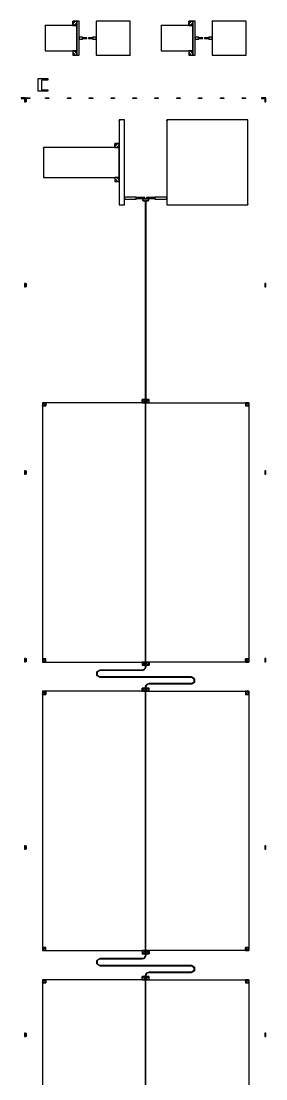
# Model space of a CAD drawing. Extents: x -50899 to 50899, y -48295 to 50898.
# Drawn here: x -25525 to -19775, y 1173 to 26050 of the extents above; entities that cross this region are included whole.
import ezdxf

# ---------------------------------------------------------------- set-up
doc = ezdxf.new("R2010")
doc.units = 0

# ---------------------------------------------------------------- blocks, each defined once
blk = doc.blocks.new('B')
for points in [[(5550, 48400), (5450, 48400), (5450, 48380), (5530, 48380), (5530, 48300), (5550, 48300), (5550, 48400)], [(5550, 43951), (5550, 44031), (5530, 44031), (5530, 43951), (5550, 43951)], [(5550, 39542), (5550, 39622), (5530, 39622), (5530, 39542), (5550, 39542)], [(5550, 35133), (5550, 35213), (5530, 35213), (5530, 35133), (5550, 35133)], [(5550, 30724), (5550, 30804), (5530, 30804), (5530, 30724), (5550, 30724)], [(5550, 26315), (5550, 26395), (5530, 26395), (5530, 26315), (5550, 26315)]]:
    blk.add_lwpolyline(points)
blk = doc.blocks.new('C')
for points in [[(1112, 50100), (362, 50100), (362, 49500), (1112, 49500), (1112, 50100)], [(362, 50100), (362, 50090), (372, 50090), (372, 50100), (362, 50100)], [(362, 50090), (364, 50095), (368, 50099), (372, 50100), (372, 50095), (370, 50094), (368, 50092), (368, 50090), (362, 50090)], [(368, 50090), (368, 50092), (370, 50094), (372, 50095), (372, 50090), (372, 50090), (372, 50090), (372, 50090), (368, 50090)], [(1112, 50100), (1112, 50200), (1012, 50200), (1012, 50100), (1112, 50100)], [(1112, 50200), (1099, 50150), (1062, 50113), (1012, 50100), (1012, 50150), (1038, 50157), (1056, 50175), (1062, 50200), (1112, 50200)], [(1062, 50200), (1056, 50175), (1038, 50157), (1012, 50150), (1012, 50200), (1012, 50200), (1012, 50200), (1012, 50200), (1062, 50200)], [(1162, 50200), (1112, 50200), (1112, 49400), (1162, 49400), (1162, 50200)], [(1112, 50200), (1112, 50190), (1122, 50190), (1122, 50200), (1112, 50200)], [(1112, 50190), (1114, 50195), (1118, 50199), (1122, 50200), (1122, 50195), (1120, 50194), (1118, 50192), (1118, 50190), (1112, 50190)], [(1118, 50190), (1118, 50192), (1120, 50194), (1122, 50195), (1122, 50190), (1122, 50190), (1122, 50190), (1122, 50190), (1118, 50190)], [(1152, 50200), (1152, 50190), (1162, 50190), (1162, 50200), (1152, 50200)], [(1162, 50190), (1161, 50195), (1158, 50199), (1152, 50200), (1152, 50195), (1155, 50194), (1157, 50192), (1158, 50190), (1162, 50190)], [(1158, 50190), (1157, 50192), (1155, 50194), (1152, 50195), (1152, 50190), (1152, 50190), (1152, 50190), (1152, 50190), (1158, 50190)], [(1562, 49400), (2362, 49400), (2362, 50200), (1562, 50200), (1562, 49400)], [(1562, 50200), (1562, 50190), (1572, 50190), (1572, 50200), (1562, 50200)], [(1562, 50190), (1564, 50195), (1568, 50199), (1572, 50200), (1572, 50195), (1570, 50194), (1568, 50192), (1568, 50190), (1562, 50190)], [(1568, 50190), (1568, 50192), (1570, 50194), (1572, 50195), (1572, 50190), (1572, 50190), (1572, 50190), (1572, 50190), (1568, 50190)], [(2352, 50200), (2352, 50190), (2362, 50190), (2362, 50200), (2352, 50200)], [(2362, 50190), (2361, 50195), (2358, 50199), (2352, 50200), (2352, 50195), (2355, 50194), (2357, 50192), (2358, 50190), (2362, 50190)], [(2358, 50190), (2357, 50192), (2355, 50194), (2352, 50195), (2352, 50190), (2352, 50190), (2352, 50190), (2352, 50190), (2358, 50190)], [(3838, 50100), (3088, 50100), (3088, 49500), (3838, 49500), (3838, 50100)], [(3088, 50100), (3088, 50090), (3098, 50090), (3098, 50100), (3088, 50100)], [(3088, 50090), (3089, 50095), (3092, 50099), (3098, 50100), (3098, 50095), (3095, 50094), (3093, 50092), (3092, 50090), (3088, 50090)], [(3092, 50090), (3093, 50092), (3095, 50094), (3098, 50095), (3098, 50090), (3098, 50090), (3098, 50090), (3098, 50090), (3092, 50090)], [(3838, 50100), (3838, 50200), (3738, 50200), (3738, 50100), (3838, 50100)], [(3838, 50200), (3824, 50150), (3788, 50113), (3738, 50100), (3738, 50150), (3762, 50157), (3781, 50175), (3788, 50200), (3838, 50200)], [(3788, 50200), (3781, 50175), (3762, 50157), (3738, 50150), (3738, 50200), (3738, 50200), (3738, 50200), (3738, 50200), (3788, 50200)], [(3888, 50200), (3838, 50200), (3838, 49400), (3888, 49400), (3888, 50200)], [(3838, 50200), (3838, 50190), (3848, 50190), (3848, 50200), (3838, 50200)], [(3838, 50190), (3839, 50195), (3842, 50199), (3848, 50200), (3848, 50195), (3845, 50194), (3843, 50192), (3842, 50190), (3838, 50190)], [(3842, 50190), (3843, 50192), (3845, 50194), (3848, 50195), (3848, 50190), (3848, 50190), (3848, 50190), (3848, 50190), (3842, 50190)], [(3878, 50200), (3878, 50190), (3888, 50190), (3888, 50200), (3878, 50200)], [(3888, 50190), (3886, 50195), (3882, 50199), (3878, 50200), (3878, 50195), (3880, 50194), (3882, 50192), (3882, 50190), (3888, 50190)], [(3882, 50190), (3882, 50192), (3880, 50194), (3878, 50195), (3878, 50190), (3878, 50190), (3878, 50190), (3878, 50190), (3882, 50190)], [(4288, 49400), (5088, 49400), (5088, 50200), (4288, 50200), (4288, 49400)], [(4288, 50200), (4288, 50190), (4298, 50190), (4298, 50200), (4288, 50200)], [(4288, 50190), (4289, 50195), (4292, 50199), (4298, 50200), (4298, 50195), (4295, 50194), (4293, 50192), (4292, 50190), (4288, 50190)], [(4292, 50190), (4293, 50192), (4295, 50194), (4298, 50195), (4298, 50190), (4298, 50190), (4298, 50190), (4298, 50190), (4292, 50190)], [(5078, 50200), (5078, 50190), (5088, 50190), (5088, 50200), (5078, 50200)], [(5088, 50190), (5086, 50195), (5082, 50199), (5078, 50200), (5078, 50195), (5080, 50194), (5082, 50192), (5082, 50190), (5088, 50190)], [(5082, 50190), (5082, 50192), (5080, 50194), (5078, 50195), (5078, 50190), (5078, 50190), (5078, 50190), (5078, 50190), (5082, 50190)], [(1168, 49825), (1168, 49830), (1162, 49830), (1162, 49825), (1168, 49825)], [(1162, 49830), (1163, 49828), (1165, 49826), (1168, 49825), (1168, 49828), (1166, 49828), (1165, 49829), (1165, 49830), (1162, 49830)], [(1243, 49825), (1162, 49825), (1162, 49775), (1243, 49775), (1243, 49825)], [(1162, 49775), (1162, 49770), (1168, 49770), (1168, 49775), (1162, 49775)], [(1162, 49770), (1163, 49772), (1165, 49774), (1168, 49775), (1168, 49772), (1166, 49772), (1165, 49771), (1165, 49770), (1162, 49770)], [(1165, 49830), (1165, 49829), (1166, 49828), (1168, 49828), (1168, 49830), (1168, 49830), (1168, 49830), (1168, 49830), (1165, 49830)], [(1165, 49770), (1165, 49771), (1166, 49772), (1168, 49772), (1168, 49770), (1168, 49770), (1168, 49770), (1168, 49770), (1165, 49770)], [(1233, 49825), (1233, 49815), (1243, 49815), (1243, 49825), (1233, 49825)], [(1243, 49815), (1242, 49820), (1238, 49824), (1233, 49825), (1233, 49820), (1236, 49819), (1237, 49818), (1238, 49815), (1243, 49815)], [(1238, 49815), (1237, 49818), (1236, 49819), (1233, 49820), (1233, 49815), (1233, 49815), (1233, 49815), (1233, 49815), (1238, 49815)], [(1243, 49775), (1243, 49785), (1233, 49785), (1233, 49775), (1243, 49775)], [(1243, 49785), (1242, 49780), (1238, 49776), (1233, 49775), (1233, 49780), (1236, 49781), (1237, 49782), (1238, 49785), (1243, 49785)], [(1238, 49785), (1237, 49782), (1236, 49781), (1233, 49780), (1233, 49785), (1233, 49785), (1233, 49785), (1233, 49785), (1238, 49785)], [(1248, 49811), (1248, 49816), (1243, 49816), (1243, 49811), (1248, 49811)], [(1243, 49816), (1244, 49814), (1246, 49812), (1248, 49811), (1248, 49814), (1247, 49814), (1246, 49815), (1246, 49816), (1243, 49816)], [(1343, 49811), (1243, 49811), (1243, 49789), (1343, 49789), (1343, 49811)], [(1243, 49789), (1243, 49784), (1248, 49784), (1248, 49789), (1243, 49789)], [(1243, 49784), (1244, 49786), (1246, 49788), (1248, 49789), (1248, 49786), (1247, 49786), (1246, 49785), (1246, 49784), (1243, 49784)], [(1246, 49816), (1246, 49815), (1247, 49814), (1248, 49814), (1248, 49816), (1248, 49816), (1248, 49816), (1248, 49816), (1246, 49816)], [(1246, 49784), (1246, 49785), (1247, 49786), (1248, 49786), (1248, 49784), (1248, 49784), (1248, 49784), (1248, 49784), (1246, 49784)], [(1338, 49808), (1333, 49808), (1333, 49792), (1338, 49792), (1338, 49808)], [(1343, 49802), (1338, 49802), (1338, 49798), (1343, 49798), (1343, 49802)], [(1382, 49789), (1482, 49789), (1482, 49811), (1382, 49811), (1382, 49789)], [(1382, 49798), (1387, 49798), (1387, 49802), (1382, 49802), (1382, 49798)], [(1387, 49792), (1392, 49792), (1392, 49808), (1387, 49808), (1387, 49792)], [(1482, 49811), (1482, 49816), (1477, 49816), (1477, 49811), (1482, 49811)], [(1482, 49816), (1481, 49814), (1480, 49812), (1477, 49811), (1477, 49814), (1478, 49814), (1479, 49815), (1480, 49816), (1482, 49816)], [(1480, 49816), (1479, 49815), (1478, 49814), (1477, 49814), (1477, 49816), (1477, 49816), (1477, 49816), (1477, 49816), (1480, 49816)], [(1477, 49789), (1477, 49784), (1482, 49784), (1482, 49789), (1477, 49789)], [(1482, 49784), (1481, 49786), (1480, 49788), (1477, 49789), (1477, 49786), (1478, 49786), (1479, 49785), (1480, 49784), (1482, 49784)], [(1480, 49784), (1479, 49785), (1478, 49786), (1477, 49786), (1477, 49784), (1477, 49784), (1477, 49784), (1477, 49784), (1480, 49784)], [(1482, 49775), (1562, 49775), (1562, 49825), (1482, 49825), (1482, 49775)], [(1482, 49825), (1482, 49820), (1487, 49820), (1487, 49825), (1482, 49825)], [(1482, 49820), (1483, 49822), (1484, 49824), (1487, 49825), (1487, 49822), (1486, 49822), (1485, 49821), (1484, 49820), (1482, 49820)], [(1487, 49775), (1487, 49780), (1482, 49780), (1482, 49775), (1487, 49775)], [(1482, 49780), (1483, 49778), (1484, 49776), (1487, 49775), (1487, 49778), (1486, 49778), (1485, 49779), (1484, 49780), (1482, 49780)], [(1484, 49820), (1485, 49821), (1486, 49822), (1487, 49822), (1487, 49820), (1487, 49820), (1487, 49820), (1487, 49820), (1484, 49820)], [(1484, 49780), (1485, 49779), (1486, 49778), (1487, 49778), (1487, 49780), (1487, 49780), (1487, 49780), (1487, 49780), (1484, 49780)], [(1562, 49825), (1562, 49830), (1558, 49830), (1558, 49825), (1562, 49825)], [(1562, 49830), (1562, 49828), (1560, 49826), (1558, 49825), (1558, 49828), (1559, 49828), (1560, 49829), (1560, 49830), (1562, 49830)], [(1560, 49830), (1560, 49829), (1559, 49828), (1558, 49828), (1558, 49830), (1558, 49830), (1558, 49830), (1558, 49830), (1560, 49830)], [(1558, 49775), (1558, 49770), (1562, 49770), (1562, 49775), (1558, 49775)], [(1562, 49770), (1562, 49772), (1560, 49774), (1558, 49775), (1558, 49772), (1559, 49772), (1560, 49771), (1560, 49770), (1562, 49770)], [(1560, 49770), (1560, 49771), (1559, 49772), (1558, 49772), (1558, 49770), (1558, 49770), (1558, 49770), (1558, 49770), (1560, 49770)], [(3892, 49825), (3892, 49830), (3888, 49830), (3888, 49825), (3892, 49825)], [(3888, 49830), (3888, 49828), (3890, 49826), (3892, 49825), (3892, 49828), (3891, 49828), (3890, 49829), (3890, 49830), (3888, 49830)], [(3968, 49825), (3888, 49825), (3888, 49775), (3968, 49775), (3968, 49825)], [(3888, 49775), (3888, 49770), (3892, 49770), (3892, 49775), (3888, 49775)], [(3888, 49770), (3888, 49772), (3890, 49774), (3892, 49775), (3892, 49772), (3891, 49772), (3890, 49771), (3890, 49770), (3888, 49770)], [(3890, 49830), (3890, 49829), (3891, 49828), (3892, 49828), (3892, 49830), (3892, 49830), (3892, 49830), (3892, 49830), (3890, 49830)], [(3890, 49770), (3890, 49771), (3891, 49772), (3892, 49772), (3892, 49770), (3892, 49770), (3892, 49770), (3892, 49770), (3890, 49770)], [(3958, 49825), (3958, 49815), (3968, 49815), (3968, 49825), (3958, 49825)], [(3968, 49815), (3967, 49820), (3963, 49824), (3958, 49825), (3958, 49820), (3960, 49819), (3962, 49818), (3963, 49815), (3968, 49815)], [(3963, 49815), (3962, 49818), (3960, 49819), (3958, 49820), (3958, 49815), (3958, 49815), (3958, 49815), (3958, 49815), (3963, 49815)], [(3968, 49775), (3968, 49785), (3958, 49785), (3958, 49775), (3968, 49775)], [(3968, 49785), (3967, 49780), (3963, 49776), (3958, 49775), (3958, 49780), (3960, 49781), (3962, 49782), (3963, 49785), (3968, 49785)], [(3963, 49785), (3962, 49782), (3960, 49781), (3958, 49780), (3958, 49785), (3958, 49785), (3958, 49785), (3958, 49785), (3963, 49785)], [(3973, 49811), (3973, 49816), (3968, 49816), (3968, 49811), (3973, 49811)], [(3968, 49816), (3969, 49814), (3970, 49812), (3973, 49811), (3973, 49814), (3972, 49814), (3971, 49815), (3970, 49816), (3968, 49816)], [(4068, 49811), (3968, 49811), (3968, 49789), (4068, 49789), (4068, 49811)], [(3968, 49789), (3968, 49784), (3973, 49784), (3973, 49789), (3968, 49789)], [(3968, 49784), (3969, 49786), (3970, 49788), (3973, 49789), (3973, 49786), (3972, 49786), (3971, 49785), (3970, 49784), (3968, 49784)], [(3970, 49816), (3971, 49815), (3972, 49814), (3973, 49814), (3973, 49816), (3973, 49816), (3973, 49816), (3973, 49816), (3970, 49816)], [(3970, 49784), (3971, 49785), (3972, 49786), (3973, 49786), (3973, 49784), (3973, 49784), (3973, 49784), (3973, 49784), (3970, 49784)], [(4063, 49808), (4058, 49808), (4058, 49792), (4063, 49792), (4063, 49808)], [(4068, 49802), (4063, 49802), (4063, 49798), (4068, 49798), (4068, 49802)], [(4107, 49789), (4207, 49789), (4207, 49811), (4107, 49811), (4107, 49789)], [(4107, 49798), (4112, 49798), (4112, 49802), (4107, 49802), (4107, 49798)], [(4112, 49792), (4117, 49792), (4117, 49808), (4112, 49808), (4112, 49792)], [(4207, 49811), (4207, 49816), (4202, 49816), (4202, 49811), (4207, 49811)], [(4207, 49816), (4206, 49814), (4204, 49812), (4202, 49811), (4202, 49814), (4203, 49814), (4204, 49815), (4204, 49816), (4207, 49816)], [(4204, 49816), (4204, 49815), (4203, 49814), (4202, 49814), (4202, 49816), (4202, 49816), (4202, 49816), (4202, 49816), (4204, 49816)], [(4202, 49789), (4202, 49784), (4207, 49784), (4207, 49789), (4202, 49789)], [(4207, 49784), (4206, 49786), (4204, 49788), (4202, 49789), (4202, 49786), (4203, 49786), (4204, 49785), (4204, 49784), (4207, 49784)], [(4204, 49784), (4204, 49785), (4203, 49786), (4202, 49786), (4202, 49784), (4202, 49784), (4202, 49784), (4202, 49784), (4204, 49784)], [(4207, 49775), (4288, 49775), (4288, 49825), (4207, 49825), (4207, 49775)], [(4207, 49825), (4207, 49820), (4212, 49820), (4212, 49825), (4207, 49825)], [(4207, 49820), (4208, 49822), (4210, 49824), (4212, 49825), (4212, 49822), (4211, 49822), (4210, 49821), (4210, 49820), (4207, 49820)], [(4212, 49775), (4212, 49780), (4207, 49780), (4207, 49775), (4212, 49775)], [(4207, 49780), (4208, 49778), (4210, 49776), (4212, 49775), (4212, 49778), (4211, 49778), (4210, 49779), (4210, 49780), (4207, 49780)], [(4210, 49820), (4210, 49821), (4211, 49822), (4212, 49822), (4212, 49820), (4212, 49820), (4212, 49820), (4212, 49820), (4210, 49820)], [(4210, 49780), (4210, 49779), (4211, 49778), (4212, 49778), (4212, 49780), (4212, 49780), (4212, 49780), (4212, 49780), (4210, 49780)], [(4288, 49825), (4288, 49830), (4282, 49830), (4282, 49825), (4288, 49825)], [(4288, 49830), (4287, 49828), (4285, 49826), (4282, 49825), (4282, 49828), (4284, 49828), (4285, 49829), (4285, 49830), (4288, 49830)], [(4285, 49830), (4285, 49829), (4284, 49828), (4282, 49828), (4282, 49830), (4282, 49830), (4282, 49830), (4282, 49830), (4285, 49830)], [(4282, 49775), (4282, 49770), (4288, 49770), (4288, 49775), (4282, 49775)], [(4288, 49770), (4287, 49772), (4285, 49774), (4282, 49775), (4282, 49772), (4284, 49772), (4285, 49771), (4285, 49770), (4288, 49770)], [(4285, 49770), (4285, 49771), (4284, 49772), (4282, 49772), (4282, 49770), (4282, 49770), (4282, 49770), (4282, 49770), (4285, 49770)], [(372, 49500), (372, 49510), (362, 49510), (362, 49500), (372, 49500)], [(362, 49510), (364, 49505), (368, 49501), (372, 49500), (372, 49505), (370, 49506), (368, 49508), (368, 49510), (362, 49510)], [(368, 49510), (368, 49508), (370, 49506), (372, 49505), (372, 49510), (372, 49510), (372, 49510), (372, 49510), (368, 49510)], [(3098, 49500), (3098, 49510), (3088, 49510), (3088, 49500), (3098, 49500)], [(3088, 49510), (3089, 49505), (3092, 49501), (3098, 49500), (3098, 49505), (3095, 49506), (3093, 49508), (3092, 49510), (3088, 49510)], [(3092, 49510), (3093, 49508), (3095, 49506), (3098, 49505), (3098, 49510), (3098, 49510), (3098, 49510), (3098, 49510), (3092, 49510)], [(1012, 49500), (1012, 49400), (1112, 49400), (1112, 49500), (1012, 49500)], [(1112, 49400), (1099, 49450), (1062, 49487), (1012, 49500), (1012, 49450), (1038, 49443), (1056, 49425), (1062, 49400), (1112, 49400)], [(1062, 49400), (1056, 49425), (1038, 49443), (1012, 49450), (1012, 49400), (1012, 49400), (1012, 49400), (1012, 49400), (1062, 49400)], [(1122, 49400), (1122, 49410), (1112, 49410), (1112, 49400), (1122, 49400)], [(1112, 49410), (1114, 49405), (1118, 49401), (1122, 49400), (1122, 49405), (1120, 49406), (1118, 49408), (1118, 49410), (1112, 49410)], [(1118, 49410), (1118, 49408), (1120, 49406), (1122, 49405), (1122, 49410), (1122, 49410), (1122, 49410), (1122, 49410), (1118, 49410)], [(1162, 49400), (1162, 49410), (1152, 49410), (1152, 49400), (1162, 49400)], [(1162, 49410), (1161, 49405), (1158, 49401), (1152, 49400), (1152, 49405), (1155, 49406), (1157, 49408), (1158, 49410), (1162, 49410)], [(1158, 49410), (1157, 49408), (1155, 49406), (1152, 49405), (1152, 49410), (1152, 49410), (1152, 49410), (1152, 49410), (1158, 49410)], [(1572, 49400), (1572, 49410), (1562, 49410), (1562, 49400), (1572, 49400)], [(1562, 49410), (1564, 49405), (1568, 49401), (1572, 49400), (1572, 49405), (1570, 49406), (1568, 49408), (1568, 49410), (1562, 49410)], [(1568, 49410), (1568, 49408), (1570, 49406), (1572, 49405), (1572, 49410), (1572, 49410), (1572, 49410), (1572, 49410), (1568, 49410)], [(2362, 49400), (2362, 49410), (2352, 49410), (2352, 49400), (2362, 49400)], [(2362, 49410), (2361, 49405), (2358, 49401), (2352, 49400), (2352, 49405), (2355, 49406), (2357, 49408), (2358, 49410), (2362, 49410)], [(2358, 49410), (2357, 49408), (2355, 49406), (2352, 49405), (2352, 49410), (2352, 49410), (2352, 49410), (2352, 49410), (2358, 49410)], [(3738, 49500), (3738, 49400), (3838, 49400), (3838, 49500), (3738, 49500)], [(3838, 49400), (3824, 49450), (3788, 49487), (3738, 49500), (3738, 49450), (3762, 49443), (3781, 49425), (3788, 49400), (3838, 49400)], [(3788, 49400), (3781, 49425), (3762, 49443), (3738, 49450), (3738, 49400), (3738, 49400), (3738, 49400), (3738, 49400), (3788, 49400)], [(3848, 49400), (3848, 49410), (3838, 49410), (3838, 49400), (3848, 49400)], [(3838, 49410), (3839, 49405), (3842, 49401), (3848, 49400), (3848, 49405), (3845, 49406), (3843, 49408), (3842, 49410), (3838, 49410)], [(3842, 49410), (3843, 49408), (3845, 49406), (3848, 49405), (3848, 49410), (3848, 49410), (3848, 49410), (3848, 49410), (3842, 49410)], [(3888, 49400), (3888, 49410), (3878, 49410), (3878, 49400), (3888, 49400)], [(3888, 49410), (3886, 49405), (3882, 49401), (3878, 49400), (3878, 49405), (3880, 49406), (3882, 49408), (3882, 49410), (3888, 49410)], [(3882, 49410), (3882, 49408), (3880, 49406), (3878, 49405), (3878, 49410), (3878, 49410), (3878, 49410), (3878, 49410), (3882, 49410)], [(4298, 49400), (4298, 49410), (4288, 49410), (4288, 49400), (4298, 49400)], [(4288, 49410), (4289, 49405), (4292, 49401), (4298, 49400), (4298, 49405), (4295, 49406), (4293, 49408), (4292, 49410), (4288, 49410)], [(4292, 49410), (4293, 49408), (4295, 49406), (4298, 49405), (4298, 49410), (4298, 49410), (4298, 49410), (4298, 49410), (4292, 49410)], [(5088, 49400), (5088, 49410), (5078, 49410), (5078, 49400), (5088, 49400)], [(5088, 49410), (5086, 49405), (5082, 49401), (5078, 49400), (5078, 49405), (5080, 49406), (5082, 49408), (5082, 49410), (5088, 49410)], [(5082, 49410), (5082, 49408), (5080, 49406), (5078, 49405), (5078, 49410), (5078, 49410), (5078, 49410), (5078, 49410), (5082, 49410)], [(200, 48550), (200, 48850), (425, 48850), (425, 48812), (275, 48812), (275, 48588), (425, 48588), (425, 48550), (200, 48550), (200, 48550)], [(-100, 48400), (0, 48400), (0, 48380), (-80, 48380), (-80, 48300), (-100, 48300), (-100, 48400)], [(374, 48400), (454, 48400), (454, 48380), (374, 48380), (374, 48400)], [(887, 48400), (967, 48400), (967, 48380), (887, 48380), (887, 48400)], [(1401, 48400), (1481, 48400), (1481, 48380), (1401, 48380), (1401, 48400)], [(1915, 48400), (1995, 48400), (1995, 48380), (1915, 48380), (1915, 48400)], [(2428, 48400), (2508, 48400), (2508, 48380), (2428, 48380), (2428, 48400)], [(2942, 48400), (3022, 48400), (3022, 48380), (2942, 48380), (2942, 48400)], [(3455, 48400), (3535, 48400), (3535, 48380), (3455, 48380), (3455, 48400)], [(3969, 48400), (4049, 48400), (4049, 48380), (3969, 48380), (3969, 48400)], [(4483, 48400), (4563, 48400), (4563, 48380), (4483, 48380), (4483, 48400)], [(4996, 48400), (5076, 48400), (5076, 48380), (4996, 48380), (4996, 48400)], [(5550, 48400), (5450, 48400), (5450, 48380), (5530, 48380), (5530, 48300), (5550, 48300), (5550, 48400)], [(2225, 47876), (2105, 47876), (2105, 45876), (2225, 45876), (2225, 47876)], [(2105, 47876), (2105, 47866), (2115, 47866), (2115, 47876), (2105, 47876)], [(2105, 47866), (2106, 47871), (2110, 47875), (2115, 47876), (2115, 47871), (2112, 47870), (2111, 47868), (2110, 47866), (2105, 47866)], [(2110, 47866), (2111, 47868), (2112, 47870), (2115, 47871), (2115, 47866), (2115, 47866), (2115, 47866), (2115, 47866), (2110, 47866)], [(2215, 47876), (2215, 47866), (2225, 47866), (2225, 47876), (2215, 47876)], [(2225, 47866), (2224, 47871), (2220, 47875), (2215, 47876), (2215, 47871), (2218, 47870), (2219, 47868), (2220, 47866), (2225, 47866)], [(2220, 47866), (2219, 47868), (2218, 47870), (2215, 47871), (2215, 47866), (2215, 47866), (2215, 47866), (2215, 47866), (2220, 47866)], [(3225, 45876), (5125, 45876), (5125, 47876), (3225, 47876), (3225, 45876)], [(3225, 47876), (3225, 47866), (3235, 47866), (3235, 47876), (3225, 47876)], [(3225, 47866), (3226, 47871), (3230, 47875), (3235, 47876), (3235, 47871), (3232, 47870), (3231, 47868), (3230, 47866), (3225, 47866)], [(3230, 47866), (3231, 47868), (3232, 47870), (3235, 47871), (3235, 47866), (3235, 47866), (3235, 47866), (3235, 47866), (3230, 47866)], [(5115, 47876), (5115, 47866), (5125, 47866), (5125, 47876), (5115, 47876)], [(5125, 47866), (5124, 47871), (5120, 47875), (5115, 47876), (5115, 47871), (5118, 47870), (5119, 47868), (5120, 47866), (5125, 47866)], [(5120, 47866), (5119, 47868), (5118, 47870), (5115, 47871), (5115, 47866), (5115, 47866), (5115, 47866), (5115, 47866), (5120, 47866)], [(2105, 47226), (2105, 47326), (2005, 47326), (2005, 47226), (2105, 47226)], [(2105, 47326), (2092, 47276), (2055, 47239), (2005, 47226), (2005, 47276), (2030, 47283), (2048, 47301), (2055, 47326), (2105, 47326)], [(2055, 47326), (2048, 47301), (2030, 47283), (2005, 47276), (2005, 47326), (2005, 47326), (2005, 47326), (2005, 47326), (2055, 47326)], [(2105, 47226), (325, 47226), (325, 46526), (2105, 46526), (2105, 47226)], [(325, 47226), (325, 47216), (335, 47216), (335, 47226), (325, 47226)], [(325, 47216), (326, 47221), (330, 47225), (335, 47226), (335, 47221), (332, 47220), (331, 47218), (330, 47216), (325, 47216)], [(330, 47216), (331, 47218), (332, 47220), (335, 47221), (335, 47216), (335, 47216), (335, 47216), (335, 47216), (330, 47216)], [(335, 46526), (335, 46536), (325, 46536), (325, 46526), (335, 46526)], [(325, 46536), (326, 46531), (330, 46527), (335, 46526), (335, 46531), (332, 46532), (331, 46534), (330, 46536), (325, 46536)], [(330, 46536), (331, 46534), (332, 46532), (335, 46531), (335, 46536), (335, 46536), (335, 46536), (335, 46536), (330, 46536)], [(2005, 46526), (2005, 46426), (2105, 46426), (2105, 46526), (2005, 46526)], [(2105, 46426), (2092, 46476), (2055, 46513), (2005, 46526), (2005, 46476), (2030, 46469), (2048, 46451), (2055, 46426), (2105, 46426)], [(2055, 46426), (2048, 46451), (2030, 46469), (2005, 46476), (2005, 46426), (2005, 46426), (2005, 46426), (2005, 46426), (2055, 46426)], [(2230, 46064), (2230, 46069), (2225, 46069), (2225, 46064), (2230, 46064)], [(2225, 46069), (2226, 46066), (2228, 46065), (2230, 46064), (2230, 46066), (2229, 46067), (2228, 46068), (2228, 46069), (2225, 46069)], [(2506, 46064), (2225, 46064), (2225, 46014), (2506, 46014), (2506, 46064)], [(2228, 46069), (2228, 46068), (2229, 46067), (2230, 46066), (2230, 46069), (2230, 46069), (2230, 46069), (2230, 46069), (2228, 46069)], [(2496, 46064), (2496, 46054), (2506, 46054), (2506, 46064), (2496, 46064)], [(2506, 46054), (2504, 46059), (2500, 46063), (2496, 46064), (2496, 46059), (2498, 46058), (2500, 46056), (2500, 46054), (2506, 46054)], [(2500, 46054), (2500, 46056), (2498, 46058), (2496, 46059), (2496, 46054), (2496, 46054), (2496, 46054), (2496, 46054), (2500, 46054)], [(2506, 46014), (2506, 46024), (2496, 46024), (2496, 46014), (2506, 46014)], [(2506, 46024), (2504, 46019), (2500, 46015), (2496, 46014), (2496, 46019), (2498, 46020), (2500, 46022), (2500, 46024), (2506, 46024)], [(2500, 46024), (2500, 46022), (2498, 46020), (2496, 46019), (2496, 46024), (2496, 46024), (2496, 46024), (2496, 46024), (2500, 46024)], [(2510, 46050), (2510, 46055), (2506, 46055), (2506, 46050), (2510, 46050)], [(2506, 46055), (2506, 46052), (2508, 46051), (2510, 46050), (2510, 46052), (2509, 46053), (2508, 46054), (2508, 46055), (2506, 46055)], [(2706, 46050), (2506, 46050), (2506, 46028), (2706, 46028), (2706, 46050)], [(2506, 46028), (2506, 46023), (2510, 46023), (2510, 46028), (2506, 46028)], [(2506, 46023), (2506, 46026), (2508, 46027), (2510, 46028), (2510, 46026), (2509, 46025), (2508, 46024), (2508, 46023), (2506, 46023)], [(2508, 46055), (2508, 46054), (2509, 46053), (2510, 46052), (2510, 46055), (2510, 46055), (2510, 46055), (2510, 46055), (2508, 46055)], [(2508, 46023), (2508, 46024), (2509, 46025), (2510, 46026), (2510, 46023), (2510, 46023), (2510, 46023), (2510, 46023), (2508, 46023)], [(2700, 46046), (2696, 46046), (2696, 46032), (2700, 46032), (2700, 46046)], [(2706, 46042), (2700, 46042), (2700, 46036), (2706, 46036), (2706, 46042)], [(2744, 46028), (2944, 46028), (2944, 46050), (2744, 46050), (2744, 46028)], [(2744, 46036), (2750, 46036), (2750, 46042), (2744, 46042), (2744, 46036)], [(2750, 46032), (2754, 46032), (2754, 46046), (2750, 46046), (2750, 46032)], [(2944, 46050), (2944, 46055), (2940, 46055), (2940, 46050), (2944, 46050)], [(2944, 46055), (2944, 46052), (2942, 46051), (2940, 46050), (2940, 46052), (2941, 46053), (2942, 46054), (2942, 46055), (2944, 46055)], [(2942, 46055), (2942, 46054), (2941, 46053), (2940, 46052), (2940, 46055), (2940, 46055), (2940, 46055), (2940, 46055), (2942, 46055)], [(2940, 46028), (2940, 46023), (2944, 46023), (2944, 46028), (2940, 46028)], [(2944, 46023), (2944, 46026), (2942, 46027), (2940, 46028), (2940, 46026), (2941, 46025), (2942, 46024), (2942, 46023), (2944, 46023)], [(2942, 46023), (2942, 46024), (2941, 46025), (2940, 46026), (2940, 46023), (2940, 46023), (2940, 46023), (2940, 46023), (2942, 46023)], [(2944, 46014), (3225, 46014), (3225, 46064), (2944, 46064), (2944, 46014)], [(2944, 46064), (2944, 46059), (2950, 46059), (2950, 46064), (2944, 46064)], [(2944, 46059), (2945, 46062), (2947, 46063), (2950, 46064), (2950, 46062), (2948, 46061), (2947, 46060), (2947, 46059), (2944, 46059)], [(2947, 46059), (2947, 46060), (2948, 46061), (2950, 46062), (2950, 46059), (2950, 46059), (2950, 46059), (2950, 46059), (2947, 46059)], [(3225, 46064), (3225, 46069), (3220, 46069), (3220, 46064), (3225, 46064)], [(3225, 46069), (3224, 46066), (3222, 46065), (3220, 46064), (3220, 46066), (3221, 46067), (3222, 46068), (3222, 46069), (3225, 46069)], [(3222, 46069), (3222, 46068), (3221, 46067), (3220, 46066), (3220, 46069), (3220, 46069), (3220, 46069), (3220, 46069), (3222, 46069)], [(2115, 45876), (2115, 45886), (2105, 45886), (2105, 45876), (2115, 45876)], [(2105, 45886), (2106, 45881), (2110, 45877), (2115, 45876), (2115, 45881), (2112, 45882), (2111, 45884), (2110, 45886), (2105, 45886)], [(2110, 45886), (2111, 45884), (2112, 45882), (2115, 45881), (2115, 45886), (2115, 45886), (2115, 45886), (2115, 45886), (2110, 45886)], [(2225, 45876), (2225, 45886), (2215, 45886), (2215, 45876), (2225, 45876)], [(2225, 45886), (2224, 45881), (2220, 45877), (2215, 45876), (2215, 45881), (2218, 45882), (2219, 45884), (2220, 45886), (2225, 45886)], [(2220, 45886), (2219, 45884), (2218, 45882), (2215, 45881), (2215, 45886), (2215, 45886), (2215, 45886), (2215, 45886), (2220, 45886)], [(2225, 46014), (2225, 46009), (2230, 46009), (2230, 46014), (2225, 46014)], [(2225, 46009), (2226, 46012), (2228, 46013), (2230, 46014), (2230, 46012), (2229, 46011), (2228, 46010), (2228, 46009), (2225, 46009)], [(2228, 46009), (2228, 46010), (2229, 46011), (2230, 46012), (2230, 46009), (2230, 46009), (2230, 46009), (2230, 46009), (2228, 46009)], [(2657, 46005), (2659, 46014), (2665, 46020), (2674, 46022), (2674, 46020), (2666, 46018), (2661, 46013), (2659, 46005), (2657, 46005)], [(2660, 45990), (2660, 46005), (2657, 46005), (2657, 45990), (2660, 45990)], [(2674, 45974), (2665, 45976), (2659, 45982), (2657, 45990), (2659, 45990), (2661, 45983), (2666, 45977), (2674, 45975), (2674, 45974)], [(2659, 46005), (2661, 46013), (2666, 46018), (2674, 46020), (2674, 46019), (2667, 46017), (2662, 46012), (2660, 46005), (2659, 46005)], [(2674, 45975), (2666, 45977), (2661, 45983), (2659, 45990), (2660, 45990), (2662, 45984), (2667, 45979), (2674, 45977), (2674, 45975)], [(2674, 46019), (2777, 46019), (2777, 46022), (2674, 46022), (2674, 46019)], [(2707, 45977), (2674, 45977), (2674, 45974), (2707, 45974), (2707, 45977)], [(2724, 45960), (2721, 45969), (2715, 45975), (2707, 45977), (2707, 45975), (2715, 45973), (2720, 45968), (2722, 45960), (2724, 45960)], [(2722, 45960), (2720, 45968), (2715, 45973), (2707, 45975), (2707, 45974), (2714, 45972), (2719, 45967), (2721, 45960), (2722, 45960)], [(2724, 41225), (2724, 45960), (2721, 45960), (2721, 41225), (2724, 41225)], [(2727, 45960), (2729, 45969), (2735, 45975), (2743, 45977), (2743, 45975), (2736, 45973), (2730, 45968), (2728, 45960), (2727, 45960)], [(2727, 41225), (2727, 45960), (2730, 45960), (2730, 41225), (2727, 41225)], [(2728, 45960), (2730, 45968), (2736, 45973), (2743, 45975), (2743, 45974), (2736, 45972), (2731, 45967), (2730, 45960), (2728, 45960)], [(2743, 45974), (2777, 45974), (2777, 45977), (2743, 45977), (2743, 45974)], [(2793, 46005), (2791, 46014), (2785, 46020), (2777, 46022), (2777, 46020), (2784, 46018), (2789, 46013), (2792, 46005), (2793, 46005)], [(2792, 46005), (2789, 46013), (2784, 46018), (2777, 46020), (2777, 46019), (2783, 46017), (2788, 46012), (2790, 46005), (2792, 46005)], [(2777, 45974), (2785, 45976), (2791, 45982), (2793, 45990), (2792, 45990), (2789, 45983), (2784, 45977), (2777, 45975), (2777, 45974)], [(2777, 45975), (2784, 45977), (2789, 45983), (2792, 45990), (2790, 45990), (2788, 45984), (2783, 45979), (2777, 45977), (2777, 45975)], [(2793, 45990), (2793, 46005), (2790, 46005), (2790, 45990), (2793, 45990)], [(2950, 46014), (2950, 46019), (2944, 46019), (2944, 46014), (2950, 46014)], [(2944, 46019), (2945, 46016), (2947, 46015), (2950, 46014), (2950, 46016), (2948, 46017), (2947, 46018), (2947, 46019), (2944, 46019)], [(2947, 46019), (2947, 46018), (2948, 46017), (2950, 46016), (2950, 46019), (2950, 46019), (2950, 46019), (2950, 46019), (2947, 46019)], [(3220, 46014), (3220, 46009), (3225, 46009), (3225, 46014), (3220, 46014)], [(3225, 46009), (3224, 46012), (3222, 46013), (3220, 46014), (3220, 46012), (3221, 46011), (3222, 46010), (3222, 46009), (3225, 46009)], [(3222, 46009), (3222, 46010), (3221, 46011), (3220, 46012), (3220, 46009), (3220, 46009), (3220, 46009), (3220, 46009), (3222, 46009)], [(3235, 45876), (3235, 45886), (3225, 45886), (3225, 45876), (3235, 45876)], [(3225, 45886), (3226, 45881), (3230, 45877), (3235, 45876), (3235, 45881), (3232, 45882), (3231, 45884), (3230, 45886), (3225, 45886)], [(3230, 45886), (3231, 45884), (3232, 45882), (3235, 45881), (3235, 45886), (3235, 45886), (3235, 45886), (3235, 45886), (3230, 45886)], [(5125, 45876), (5125, 45886), (5115, 45886), (5115, 45876), (5125, 45876)], [(5125, 45886), (5124, 45881), (5120, 45877), (5115, 45876), (5115, 45881), (5118, 45882), (5119, 45884), (5120, 45886), (5125, 45886)], [(5120, 45886), (5119, 45884), (5118, 45882), (5115, 45881), (5115, 45886), (5115, 45886), (5115, 45886), (5115, 45886), (5120, 45886)], [(-100, 43951), (-100, 44031), (-80, 44031), (-80, 43951), (-100, 43951)], [(5550, 43951), (5550, 44031), (5530, 44031), (5530, 43951), (5550, 43951)], [(2721, 41225), (2721, 41300), (2646, 41300), (2646, 41225), (2721, 41225)], [(2721, 41300), (2710, 41262), (2683, 41235), (2646, 41225), (2646, 41262), (2664, 41267), (2678, 41281), (2683, 41300), (2721, 41300)], [(2683, 41300), (2678, 41281), (2664, 41267), (2646, 41262), (2646, 41300), (2646, 41300), (2646, 41300), (2646, 41300), (2683, 41300)], [(2805, 41225), (2805, 41300), (2730, 41300), (2730, 41225), (2805, 41225)], [(2730, 41300), (2740, 41262), (2767, 41235), (2805, 41225), (2805, 41262), (2786, 41267), (2772, 41281), (2767, 41300), (2730, 41300)], [(2767, 41300), (2772, 41281), (2786, 41267), (2805, 41262), (2805, 41300), (2805, 41300), (2805, 41300), (2805, 41300), (2767, 41300)], [(2724, 35125), (2724, 41225), (301, 41225), (301, 35125), (2724, 35125)], [(301, 41225), (301, 41150), (376, 41150), (376, 41225), (301, 41225)], [(301, 41150), (311, 41187), (339, 41215), (376, 41225), (376, 41187), (357, 41182), (344, 41168), (339, 41150), (301, 41150)], [(339, 41150), (344, 41168), (357, 41182), (376, 41187), (376, 41150), (376, 41150), (376, 41150), (376, 41150), (339, 41150)], [(2727, 35125), (2727, 41225), (5149, 41225), (5149, 35125), (2727, 35125)], [(5074, 41225), (5074, 41150), (5149, 41150), (5149, 41225), (5074, 41225)], [(5149, 41150), (5139, 41187), (5112, 41215), (5074, 41225), (5074, 41187), (5093, 41182), (5106, 41168), (5112, 41150), (5149, 41150)], [(5112, 41150), (5106, 41168), (5093, 41182), (5074, 41187), (5074, 41150), (5074, 41150), (5074, 41150), (5074, 41150), (5112, 41150)], [(-100, 39542), (-100, 39622), (-80, 39622), (-80, 39542), (-100, 39542)], [(5550, 39542), (5550, 39622), (5530, 39622), (5530, 39542), (5550, 39542)], [(-100, 35133), (-100, 35213), (-80, 35213), (-80, 35133), (-100, 35133)], [(376, 35125), (376, 35200), (301, 35200), (301, 35125), (376, 35125)], [(301, 35200), (311, 35162), (339, 35135), (376, 35125), (376, 35162), (357, 35167), (344, 35181), (339, 35200), (301, 35200)], [(339, 35200), (344, 35181), (357, 35167), (376, 35162), (376, 35200), (376, 35200), (376, 35200), (376, 35200), (339, 35200)], [(2646, 35125), (2646, 35050), (2721, 35050), (2721, 35125), (2646, 35125)], [(2721, 35050), (2710, 35087), (2683, 35115), (2646, 35125), (2646, 35087), (2664, 35082), (2678, 35068), (2683, 35050), (2721, 35050)], [(2683, 35050), (2678, 35068), (2664, 35082), (2646, 35087), (2646, 35050), (2646, 35050), (2646, 35050), (2646, 35050), (2683, 35050)], [(2724, 35014), (2724, 35125), (2721, 35125), (2721, 35014), (2724, 35014)], [(2727, 35014), (2727, 35125), (2730, 35125), (2730, 35014), (2727, 35014)], [(2730, 35125), (2730, 35050), (2805, 35050), (2805, 35125), (2730, 35125)], [(2730, 35050), (2740, 35087), (2767, 35115), (2805, 35125), (2805, 35087), (2786, 35082), (2772, 35068), (2767, 35050), (2730, 35050)], [(2767, 35050), (2772, 35068), (2786, 35082), (2805, 35087), (2805, 35050), (2805, 35050), (2805, 35050), (2805, 35050), (2767, 35050)], [(5149, 35125), (5149, 35200), (5074, 35200), (5074, 35125), (5149, 35125)], [(5149, 35200), (5139, 35162), (5112, 35135), (5074, 35125), (5074, 35162), (5093, 35167), (5106, 35181), (5112, 35200), (5149, 35200)], [(5112, 35200), (5106, 35181), (5093, 35167), (5074, 35162), (5074, 35200), (5074, 35200), (5074, 35200), (5074, 35200), (5112, 35200)], [(5550, 35133), (5550, 35213), (5530, 35213), (5530, 35133), (5550, 35133)], [(1650, 34769), (1577, 34811), (1577, 34896), (1650, 34938), (1650, 34935), (1579, 34894), (1579, 34813), (1650, 34772), (1650, 34769)], [(1650, 34775), (1582, 34814), (1582, 34893), (1650, 34932), (1650, 34929), (1585, 34891), (1585, 34816), (1650, 34778), (1650, 34775)], [(1650, 34935), (2645, 34935), (2645, 34938), (1650, 34938), (1650, 34935)], [(1650, 34932), (2645, 34932), (2645, 34929), (1650, 34929), (1650, 34932)], [(2645, 34929), (2687, 34941), (2718, 34971), (2730, 35014), (2727, 35014), (2716, 34973), (2686, 34943), (2645, 34932), (2645, 34929)], [(2645, 34935), (2684, 34946), (2713, 34974), (2724, 35014), (2721, 35014), (2710, 34976), (2683, 34948), (2645, 34938), (2645, 34935)], [(3800, 34775), (1650, 34775), (1650, 34778), (3800, 34778), (3800, 34775)], [(3800, 34772), (1650, 34772), (1650, 34769), (3800, 34769), (3800, 34772)], [(2721, 34534), (2732, 34576), (2763, 34607), (2805, 34618), (2805, 34615), (2764, 34604), (2734, 34574), (2724, 34534), (2721, 34534)], [(2727, 34534), (2737, 34573), (2766, 34602), (2805, 34612), (2805, 34609), (2767, 34599), (2740, 34571), (2730, 34534), (2727, 34534)], [(2805, 34615), (3800, 34615), (3800, 34618), (2805, 34618), (2805, 34615)], [(2805, 34612), (3800, 34612), (3800, 34609), (2805, 34609), (2805, 34612)], [(3800, 34609), (3873, 34651), (3873, 34736), (3800, 34778), (3800, 34775), (3871, 34734), (3871, 34653), (3800, 34612), (3800, 34609)], [(3800, 34615), (3868, 34654), (3868, 34733), (3800, 34772), (3800, 34769), (3865, 34731), (3865, 34656), (3800, 34618), (3800, 34615)], [(2724, 28339), (2724, 34439), (301, 34439), (301, 28339), (2724, 28339)], [(301, 34439), (301, 34364), (376, 34364), (376, 34439), (301, 34439)], [(301, 34364), (311, 34401), (339, 34429), (376, 34439), (376, 34401), (357, 34396), (344, 34382), (339, 34364), (301, 34364)], [(339, 34364), (344, 34382), (357, 34396), (376, 34401), (376, 34364), (376, 34364), (376, 34364), (376, 34364), (339, 34364)], [(2721, 34439), (2721, 34514), (2646, 34514), (2646, 34439), (2721, 34439)], [(2721, 34514), (2710, 34476), (2683, 34449), (2646, 34439), (2646, 34476), (2664, 34481), (2678, 34495), (2683, 34514), (2721, 34514)], [(2683, 34514), (2678, 34495), (2664, 34481), (2646, 34476), (2646, 34514), (2646, 34514), (2646, 34514), (2646, 34514), (2683, 34514)], [(2724, 34439), (2724, 34534), (2721, 34534), (2721, 34439), (2724, 34439)], [(2727, 34439), (2727, 34534), (2730, 34534), (2730, 34439), (2727, 34439)], [(2727, 28339), (2727, 34439), (5149, 34439), (5149, 28339), (2727, 28339)], [(2805, 34439), (2805, 34514), (2730, 34514), (2730, 34439), (2805, 34439)], [(2730, 34514), (2740, 34476), (2767, 34449), (2805, 34439), (2805, 34476), (2786, 34481), (2772, 34495), (2767, 34514), (2730, 34514)], [(2767, 34514), (2772, 34495), (2786, 34481), (2805, 34476), (2805, 34514), (2805, 34514), (2805, 34514), (2805, 34514), (2767, 34514)], [(5074, 34439), (5074, 34364), (5149, 34364), (5149, 34439), (5074, 34439)], [(5149, 34364), (5139, 34401), (5112, 34429), (5074, 34439), (5074, 34401), (5093, 34396), (5106, 34382), (5112, 34364), (5149, 34364)], [(5112, 34364), (5106, 34382), (5093, 34396), (5074, 34401), (5074, 34364), (5074, 34364), (5074, 34364), (5074, 34364), (5112, 34364)], [(-100, 30724), (-100, 30804), (-80, 30804), (-80, 30724), (-100, 30724)], [(5550, 30724), (5550, 30804), (5530, 30804), (5530, 30724), (5550, 30724)], [(376, 28339), (376, 28414), (301, 28414), (301, 28339), (376, 28339)], [(301, 28414), (311, 28376), (339, 28349), (376, 28339), (376, 28376), (357, 28381), (344, 28395), (339, 28414), (301, 28414)], [(339, 28414), (344, 28395), (357, 28381), (376, 28376), (376, 28414), (376, 28414), (376, 28414), (376, 28414), (339, 28414)], [(5149, 28339), (5149, 28414), (5074, 28414), (5074, 28339), (5149, 28339)], [(5149, 28414), (5139, 28376), (5112, 28349), (5074, 28339), (5074, 28376), (5093, 28381), (5106, 28395), (5112, 28414), (5149, 28414)], [(5112, 28414), (5106, 28395), (5093, 28381), (5074, 28376), (5074, 28414), (5074, 28414), (5074, 28414), (5074, 28414), (5112, 28414)], [(1650, 27983), (1577, 28025), (1577, 28110), (1650, 28152), (1650, 28149), (1579, 28108), (1579, 28027), (1650, 27986), (1650, 27983)], [(1650, 27989), (1582, 28028), (1582, 28107), (1650, 28146), (1650, 28143), (1585, 28105), (1585, 28030), (1650, 27992), (1650, 27989)], [(1650, 28149), (2645, 28149), (2645, 28152), (1650, 28152), (1650, 28149)], [(1650, 28146), (2645, 28146), (2645, 28143), (1650, 28143), (1650, 28146)], [(2645, 28143), (2687, 28155), (2718, 28185), (2730, 28228), (2727, 28228), (2716, 28187), (2686, 28157), (2645, 28146), (2645, 28143)], [(2645, 28149), (2684, 28160), (2713, 28188), (2724, 28228), (2721, 28228), (2710, 28190), (2683, 28162), (2645, 28152), (2645, 28149)], [(2646, 28339), (2646, 28264), (2721, 28264), (2721, 28339), (2646, 28339)], [(2721, 28264), (2710, 28301), (2683, 28329), (2646, 28339), (2646, 28301), (2664, 28296), (2678, 28282), (2683, 28264), (2721, 28264)], [(2683, 28264), (2678, 28282), (2664, 28296), (2646, 28301), (2646, 28264), (2646, 28264), (2646, 28264), (2646, 28264), (2683, 28264)], [(2724, 28228), (2724, 28339), (2721, 28339), (2721, 28228), (2724, 28228)], [(2727, 28228), (2727, 28339), (2730, 28339), (2730, 28228), (2727, 28228)], [(2730, 28339), (2730, 28264), (2805, 28264), (2805, 28339), (2730, 28339)], [(2730, 28264), (2740, 28301), (2767, 28329), (2805, 28339), (2805, 28301), (2786, 28296), (2772, 28282), (2767, 28264), (2730, 28264)], [(2767, 28264), (2772, 28282), (2786, 28296), (2805, 28301), (2805, 28264), (2805, 28264), (2805, 28264), (2805, 28264), (2767, 28264)], [(3800, 27989), (1650, 27989), (1650, 27992), (3800, 27992), (3800, 27989)], [(3800, 27986), (1650, 27986), (1650, 27983), (3800, 27983), (3800, 27986)], [(3800, 27823), (3873, 27865), (3873, 27950), (3800, 27992), (3800, 27989), (3871, 27948), (3871, 27867), (3800, 27826), (3800, 27823)], [(3800, 27829), (3868, 27868), (3868, 27947), (3800, 27986), (3800, 27983), (3865, 27945), (3865, 27870), (3800, 27832), (3800, 27829)], [(2724, 21553), (2724, 27653), (301, 27653), (301, 21553), (2724, 21553)], [(301, 27653), (301, 27578), (376, 27578), (376, 27653), (301, 27653)], [(301, 27578), (311, 27615), (339, 27643), (376, 27653), (376, 27615), (357, 27610), (344, 27596), (339, 27578), (301, 27578)], [(339, 27578), (344, 27596), (357, 27610), (376, 27615), (376, 27578), (376, 27578), (376, 27578), (376, 27578), (339, 27578)], [(2721, 27653), (2721, 27728), (2646, 27728), (2646, 27653), (2721, 27653)], [(2721, 27728), (2710, 27690), (2683, 27663), (2646, 27653), (2646, 27690), (2664, 27695), (2678, 27709), (2683, 27728), (2721, 27728)], [(2683, 27728), (2678, 27709), (2664, 27695), (2646, 27690), (2646, 27728), (2646, 27728), (2646, 27728), (2646, 27728), (2683, 27728)], [(2721, 27748), (2732, 27790), (2763, 27821), (2805, 27832), (2805, 27829), (2764, 27818), (2734, 27788), (2724, 27748), (2721, 27748)], [(2724, 27653), (2724, 27748), (2721, 27748), (2721, 27653), (2724, 27653)], [(2727, 27748), (2737, 27787), (2766, 27816), (2805, 27826), (2805, 27823), (2767, 27813), (2740, 27785), (2730, 27748), (2727, 27748)], [(2727, 27653), (2727, 27748), (2730, 27748), (2730, 27653), (2727, 27653)], [(2727, 21553), (2727, 27653), (5149, 27653), (5149, 21553), (2727, 21553)], [(2805, 27653), (2805, 27728), (2730, 27728), (2730, 27653), (2805, 27653)], [(2730, 27728), (2740, 27690), (2767, 27663), (2805, 27653), (2805, 27690), (2786, 27695), (2772, 27709), (2767, 27728), (2730, 27728)], [(2767, 27728), (2772, 27709), (2786, 27695), (2805, 27690), (2805, 27728), (2805, 27728), (2805, 27728), (2805, 27728), (2767, 27728)], [(2805, 27829), (3800, 27829), (3800, 27832), (2805, 27832), (2805, 27829)], [(2805, 27826), (3800, 27826), (3800, 27823), (2805, 27823), (2805, 27826)], [(5074, 27653), (5074, 27578), (5149, 27578), (5149, 27653), (5074, 27653)], [(5149, 27578), (5139, 27615), (5112, 27643), (5074, 27653), (5074, 27615), (5093, 27610), (5106, 27596), (5112, 27578), (5149, 27578)], [(5112, 27578), (5106, 27596), (5093, 27610), (5074, 27615), (5074, 27578), (5074, 27578), (5074, 27578), (5074, 27578), (5112, 27578)], [(-100, 26315), (-100, 26395), (-80, 26395), (-80, 26315), (-100, 26315)], [(5550, 26315), (5550, 26395), (5530, 26395), (5530, 26315), (5550, 26315)]]:
    blk.add_lwpolyline(points)

msp = doc.modelspace()

# ---------------------------------------------------------------- block references
for name, p in [('C', (-25325, -24150)), ('B', (-30975, -24150))]:
    msp.add_blockref(name, p)

doc.saveas('drawing.dxf')
